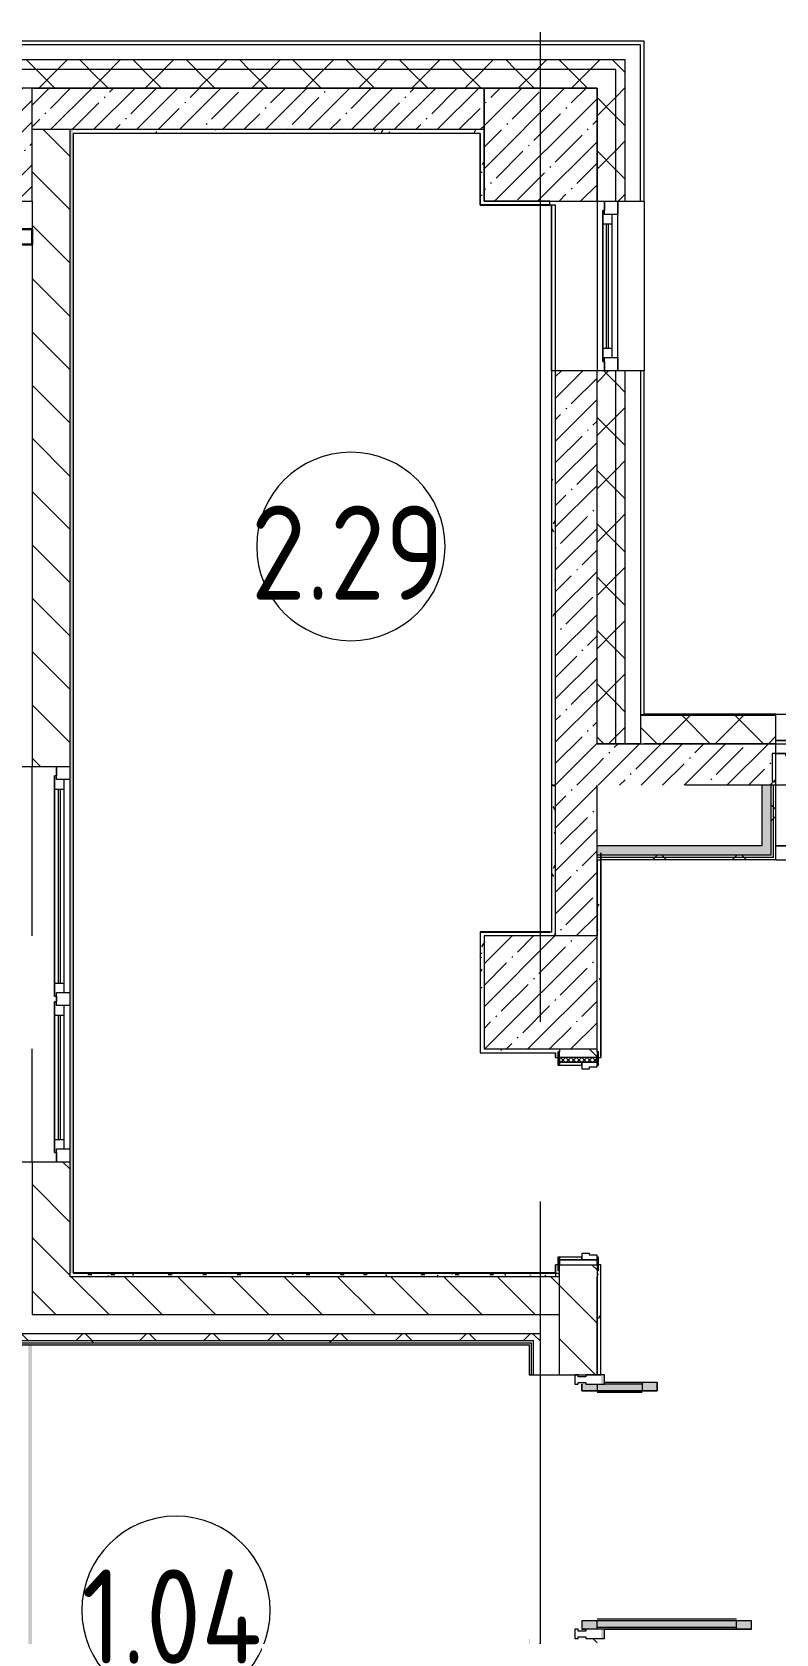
# Model space of a CAD drawing. Header units: millimetres. Extents: x -625 to 415037, y -3642 to 102118.
# Drawn here: x 179382 to 183332, y 93434 to 101937 of the extents above; entities that cross this region are included whole.
import ezdxf

# ---------------------------------------------------------------- set-up
doc = ezdxf.new("R2010")
doc.units = ezdxf.units.MM
doc.linetypes.add('Осевая', pattern=[6350, 1270, -952.5, 3175, -952.5])
for name, color, linetype, lineweight in [('A-AREA-IDEN', 7, 'Continuous', 9), ('A-DETL-GENF', 7, 'Continuous', 9), ('A-DOOR-FRAM-2', 7, 'Continuous', 5), ('A-GLAZ', 7, 'Continuous', 9), ('A-GLAZ-1', 7, 'Continuous', 5), ('A-GLAZ-CWMG', 7, 'Continuous', 9), ('A-GLAZ-CWMG-1', 7, 'Continuous', 20), ('A-WALL', 7, 'Continuous', 5), ('A-WALL-2', 7, 'Continuous', 30), ('I-WALL', 7, 'Continuous', 5), ('S-COLS', 7, 'Continuous', 9), ('S-COLS-1', 7, 'Continuous', 5), ('Оси', 7, 'Continuous', 9), ('Оси-2', 7, 'Осевая', 9)]:
    doc.layers.add(name, color=color, linetype=linetype, lineweight=lineweight)
for name, color, linetype, lineweight, true_color, transparency in [('A-AREA-PATT-1', 7, 'Continuous', 5, 0xa5bae0, 1), ('A-AREA-PATT-2', 7, 'Continuous', 5, 0xcde0ef, 1), ('A-FLOR-PATT-1', 7, 'Continuous', 9, 0xeef6ff, 0.5)]:
    doc.layers.add(name, color=color, linetype=linetype, lineweight=lineweight, true_color=true_color, transparency=transparency)
for name, color, linetype, lineweight, true_color in [('A-DOOR-1', 7, 'Continuous', 5, 0xc0c0c0), ('A-DOOR-FRAM-1', 7, 'Continuous', 5, 0xc0c0c0), ('A-WALL-1', 9, 'Continuous', 5, 0x808080), ('A-WALL-FNSH-1', 9, 'Continuous', 5, 0x808080)]:
    doc.layers.add(name, color=color, linetype=linetype, lineweight=lineweight, true_color=true_color)
doc.layers.get('A-DOOR-1').off()
doc.styles.add('GOST Common', font='', dxfattribs={"width": 0.9, "height": 500})
doc.styles.get('GOST Common').set_extended_font_data('GOST Common')
pattern_1 = [(45, (148772.12, 0), (-141.42136, 141.42136), []), (135, (148772.12, 0), (-141.42136, -141.42136), [])]
pattern_2 = [(45, (148772.12, 0), (-114.04925, 114.04925), []), (45, (148886.17, 0), (-114.04925, 114.04925), [201.612, -40.322, 6.706, -33.617])]
pattern_3 = [(135, (148772.12, 0), (-141.4214, -141.4214), [])]
pattern_4 = [(0, (148772.123, 0), (243.84, 60.96), [20.117, -162.763, 20.117, -162.763, -975.36]), (0, (148772.123, 0), (243.84, 60.96), [-365.76, 20.117, -345.643, 20.117, -162.763, -426.72]), (0, (148772.123, 0), (243.84, 60.96), [-914.4, 20.117, -101.803, 20.117, -284.683]), (120, (148863.563, 30.48), (-174.71291, 180.691634), [20.117, -162.763, 20.117, -162.763, -975.36]), (120, (148863.563, 30.48), (-174.71291, 180.691634), [-365.76, 20.117, -345.643, 20.117, -162.763, -426.72]), (120, (148863.563, 30.48), (-174.71291, 180.691634), [-914.4, 20.117, -101.803, 20.117, -284.683]), (240, (148894.043, 152.4), (-69.12709, -241.651634), [20.117, -162.763, 20.117, -162.763, -975.36]), (240, (148894.043, 152.4), (-69.12709, -241.651634), [-365.76, 20.117, -345.643, 20.117, -162.763, -426.72]), (240, (148894.043, 152.4), (-69.12709, -241.651634), [-914.4, 20.117, -101.803, 20.117, -284.683])]
pattern_5 = [(135, (148772.12, 0), (-169.7056, -169.7056), []), (225, (148772.12, 0), (169.7056, -169.7056), [])]
pattern_6 = [(45, (148772.12, 0), (-212.132, 212.132), []), (135, (148772.12, 0), (-212.132, -212.132), [])]

# ---------------------------------------------------------------- blocks, each defined once
blk = doc.blocks.new('BSC_Колонна _Прямоугольная - 600х600-V331-Объем проектирования 2 этажа')
at = {"layer": 'S-COLS-1'}
h = blk.add_hatch(dxfattribs=at)
h.set_pattern_fill('FP_80', color=256, style=0, pattern_type=2)
h.set_pattern_definition([(45, (-30310, -26800), (-114.04925, 114.04925), []), (45, (-30195.95, -26800), (-114.04925, 114.04925), [201.613, -40.323, 6.706, -33.617])])
h.paths.add_polyline_path([(156.9, -300), (300, -300), (300, 300), (-300, 300), (-300, -300), (150, -300)])
for p, q in [((300, 300), (-300, 300)), ((-300, 300), (-300, -300)), ((300, -300), (300, 300)), ((-300, -300), (300, -300))]:
    blk.add_line(p, q, dxfattribs=at)
blk = doc.blocks.new('120_Окно_СКБ_2Ст - 120_Окно_СКБ_2Ст 3100х2500 _мал_створка слева_ 2-V362-Объем проектирования 2 этажа')
at = {"layer": 'A-GLAZ'}
for p, q in [((-1550, -127), (-1550, -57)), ((-1550, -57), (-1480, -57)), ((-1480, -57), (-1480, -127)), ((650, -127), (650, -57)), ((650, -57), (720, -57)), ((720, -57), (720, -127)), ((1480, -127), (1480, -57)), ((1480, -57), (1550, -57)), ((1550, -57), (1550, -127)), ((-1480, -127), (-1550, -127)), ((-1480, -127), (-1500, -127)), ((-1500, -127), (-1500, -137)), ((-1500, -137), (670, -137)), ((670, -137), (-1500, -137)), ((650, -87), (-1480, -87)), ((-1480, -87), (-1480, -127)), ((-1430, -137), (-1430, -87)), ((600, -137), (600, -87)), ((650, -127), (650, -87)), ((720, -127), (650, -127)), ((670, -127), (650, -127)), ((670, -137), (670, -127)), ((720, -127), (700, -127)), ((700, -127), (700, -137)), ((700, -137), (1500, -137)), ((1500, -137), (700, -137)), ((1480, -87), (720, -87)), ((720, -87), (720, -127)), ((770, -137), (770, -87)), ((1430, -137), (1430, -87)), ((1480, -127), (1480, -87)), ((1550, -127), (1480, -127)), ((1500, -127), (1480, -127)), ((1500, -137), (1500, -127))]:
    blk.add_line(p, q, dxfattribs=at)
at = {"layer": 'A-GLAZ-1'}
for p, q in [((1550, -57), (-1550, -57)), ((-1549.8, -127), (-1500, -127)), ((-1430, -107), (600, -107)), ((600, -117), (-1430, -117)), ((670, -127), (700, -127)), ((770, -107), (1430, -107)), ((1430, -117), (770, -117)), ((1500, -127), (1530, -127))]:
    blk.add_line(p, q, dxfattribs=at)
blk = doc.blocks.new('120_Окно_СКБ_1Ст - 120_Окно_СКБ_1Ст 900х2500_h_-V363-Объем проектирования 2 этажа')
at = {"layer": 'A-GLAZ'}
for p, q in [((-450, -75), (-450, -5)), ((-450, -5), (-380, -5)), ((-380, -75), (-450, -75)), ((-380, -75), (-400, -75)), ((-400, -75), (-400, -85)), ((-400, -85), (400, -85)), ((400, -85), (-400, -85)), ((-380, -5), (-380, -75)), ((380, -35), (-380, -35)), ((-380, -35), (-380, -75)), ((-330, -85), (-330, -35)), ((330, -85), (330, -35)), ((380, -75), (380, -5)), ((380, -5), (450, -5)), ((380, -75), (380, -35)), ((450, -75), (380, -75)), ((400, -75), (380, -75)), ((400, -85), (400, -75)), ((450, -5), (450, -75))]:
    blk.add_line(p, q, dxfattribs=at)
at = {"layer": 'A-GLAZ-1'}
for p, q in [((450, -5), (-450, -5)), ((-450, -75), (-400, -75)), ((-330, -55), (330, -55)), ((330, -65), (-330, -65)), ((400, -75), (450, -75))]:
    blk.add_line(p, q, dxfattribs=at)
blk = doc.blocks.new('120_Окно_СКБ_2Ст - 120_Окно_СКБ_2Ст 2100х1800 _мал створка справа_-24235684-Объем проектирования 2 этажа')
at = {"layer": 'A-GLAZ'}
for p, q in [((-1050, 30), (-1050, 100)), ((-1050, 100), (-980, 100)), ((-980, 100), (-980, 30)), ((150, 30), (150, 100)), ((150, 100), (220, 100)), ((220, 100), (220, 30)), ((980, 30), (980, 100)), ((980, 100), (1050, 100)), ((1050, 100), (1050, 30)), ((-980, 30), (-1050, 30)), ((-980, 30), (-1000, 30)), ((-1000, 30), (-1000, 20)), ((-1000, 20), (170, 20)), ((170, 20), (-1000, 20)), ((150, 70), (-980, 70)), ((-980, 70), (-980, 30)), ((-930, 20), (-930, 70)), ((100, 20), (100, 70)), ((150, 30), (150, 70)), ((220, 30), (150, 30)), ((170, 30), (150, 30)), ((170, 20), (170, 30)), ((220, 30), (200, 30)), ((200, 30), (200, 20)), ((200, 20), (1000, 20)), ((1000, 20), (200, 20)), ((980, 70), (220, 70)), ((220, 70), (220, 30)), ((270, 20), (270, 70)), ((930, 20), (930, 70)), ((980, 30), (980, 70)), ((1050, 30), (980, 30)), ((1000, 30), (980, 30)), ((1000, 20), (1000, 30))]:
    blk.add_line(p, q, dxfattribs=at)
at = {"layer": 'A-GLAZ-1'}
for p, q in [((-1050, 30), (-1000, 30)), ((-930, 50), (100, 50)), ((100, 40), (-930, 40)), ((170, 30), (200, 30)), ((270, 50), (930, 50)), ((930, 40), (270, 40)), ((1000, 30), (1050, 30))]:
    blk.add_line(p, q, dxfattribs=at)
blk = doc.blocks.new('BSC_Колонна _Прямоугольная - 600х600-V373-Объем проектирования 2 этажа')
at = {"layer": 'S-COLS-1'}
h = blk.add_hatch(dxfattribs=at)
h.set_pattern_fill('FP_125', color=256, style=0, pattern_type=2)
h.set_pattern_definition([(45, (-33310, -22300), (-114.04925, 114.04925), []), (45, (-33195.95, -22300), (-114.04925, 114.04925), [201.613, -40.323, 6.706, -33.617])])
h.paths.add_polyline_path([(100, -300), (300, -300), (300, 300), (-300, 300), (-300, -300)])
for p, q in [((300, 300), (-300, 300)), ((-300, 300), (-300, -300)), ((300, -300), (300, 300)), ((-300, -300), (300, -300))]:
    blk.add_line(p, q, dxfattribs=at)
blk = doc.blocks.new('110_Дверь_СКБ_1Ст_Внутренняя1 - Д-4б _огнестойкая EI 30_-32701367-Объем проектирования 2 этажа')
at = {"layer": 'A-DOOR-FRAM-2'}
h = blk.add_hatch(dxfattribs=at)
h.set_pattern_fill('FP_76', color=256, style=0, pattern_type=2)
h.set_pattern_definition([(45, (-371.384, 164.685), (-14.1421, 14.1421), []), (135, (-371.384, 164.685), (-14.1421, -14.1421), [])])
h.paths.add_polyline_path([(-512.5, -35.3), (-512.5, 100), (-537.5, 100), (-537.5, -100), (-512.5, -100)])
at = {"layer": 'A-DOOR-FRAM-1'}
for p, q in [((-497.5, 108), (-567.5, 108)), ((-567.5, 108), (-567.5, 100)), ((-567.5, 100), (-497.5, 100)), ((-512.5, 100), (-537.5, 100)), ((-537.5, 100), (-537.5, -100)), ((-487.5, 100), (-512.5, 100)), ((-512.5, 100), (-512.5, 20)), ((-512.5, -100), (-512.5, 100)), ((-497.5, 100), (-512.5, 100)), ((-512.5, 100), (-512.5, 99)), ((-512.5, 99), (-497.5, 99)), ((-497.5, 100), (-497.5, 108)), ((-497.5, 99), (-497.5, 100)), ((-487.5, 60), (-487.5, 100)), ((512.5, 100), (512.5, 60)), ((537.5, 100), (512.5, 100)), ((592.5, 108), (522.5, 108)), ((522.5, 108), (522.5, 100)), ((537.5, 100), (522.5, 100)), ((522.5, 100), (522.5, 99)), ((522.5, 100), (592.5, 100)), ((522.5, 99), (537.5, 99)), ((537.5, 20), (537.5, 100)), ((562.5, 100), (537.5, 100)), ((537.5, 100), (537.5, -100)), ((537.5, 99), (537.5, 100)), ((562.5, -100), (562.5, 100)), ((592.5, 100), (592.5, 108)), ((-512.5, 20), (-477.5, 20)), ((-497.5, 20), (-512.5, 20)), ((-512.5, 20), (-512.5, -100)), ((-497.5, -100), (-497.5, 20)), ((-477.5, 60), (-487.5, 60)), ((-477.5, 20), (-477.5, 60)), ((512.5, 60), (502.5, 60)), ((502.5, 60), (502.5, 20)), ((502.5, 20), (537.5, 20)), ((537.5, 20), (522.5, 20)), ((522.5, 20), (522.5, -100)), ((537.5, -100), (537.5, 20)), ((-497.5, -100), (-567.5, -100)), ((-567.5, -100), (-567.5, -108)), ((-567.5, -108), (-497.5, -108)), ((-537.5, -100), (-512.5, -100)), ((-512.5, -100), (-497.5, -100)), ((-497.5, -108), (-497.5, -100)), ((522.5, -100), (537.5, -100)), ((592.5, -100), (522.5, -100)), ((522.5, -100), (522.5, -108)), ((522.5, -108), (592.5, -108)), ((537.5, -100), (562.5, -100)), ((592.5, -108), (592.5, -100))]:
    blk.add_line(p, q, dxfattribs=at)
blk = doc.blocks.new('Прямоугольный импост - Импост структурный с накладкой - 160мм Темный-V505-Объем проектирования 2 этажа')
at = {"layer": 'A-GLAZ-CWMG-1'}
for p, q in [((-50, 40), (-50, 140)), ((-50, 140), (0, 140)), ((0, 140), (0, 40)), ((-40, 40), (-50, 40)), ((-50, -17), (-50, 0)), ((-50, 0), (-40, 0)), ((-40, 0), (-40, 40)), ((-10, 40), (-10, 0)), ((0, 40), (-10, 40)), ((-10, 0), (0, 0)), ((0, 0), (0, -17)), ((0, -17), (-50, -17))]:
    blk.add_line(p, q, dxfattribs=at)
blk = doc.blocks.new('Дверь_Витражная_остекление_ - Д-39_л_ Актовый-V506-Объем проектирования 2 этажа')
at = {"layer": 'A-DETL-GENF'}
for p, q in [((650, 920), (605, 920)), ((605, 920), (605, 20)), ((650, 920), (605, 920)), ((605, 920), (605, 20)), ((650, 920), (650, 140)), ((650, 140), (650, 920)), ((596, 840), (596, 100)), ((650, 840), (605, 840)), ((640, 840), (640, 100)), ((-660, 420), (-615, 420)), ((-660, 420), (-660, 140)), ((-615, 420), (-660, 420)), ((-660, 420), (-660, 140)), ((-615, 420), (-615, 20)), ((-615, 20), (-615, 420)), ((-660, 340), (-615, 340)), ((-650, 340), (-650, 140)), ((-606, 340), (-606, 100)), ((-650, 100), (-615, 100)), ((650, 100), (605, 100)), ((-615, 20), (-650, 20)), ((-650, 20), (-615, 20)), ((605, 20), (650, 20)), ((605, 20), (650, 20)), ((650, 40), (650, 20)), ((650, 20), (650, 40))]:
    blk.add_line(p, q, dxfattribs=at)
blk = doc.blocks.new('Прямоугольный импост - Импост структурный с накладкой - 160мм Темный-V507-Объем проектирования 2 этажа')
at = {"layer": 'A-GLAZ-CWMG-1'}
for p, q in [((0, 140), (-50, 140)), ((-50, 140), (-50, 40)), ((0, 40), (0, 140)), ((-50, 40), (-40, 40)), ((-40, 0), (-50, 0)), ((-50, 0), (-50, -17)), ((-40, 40), (-40, 0)), ((-10, 0), (-10, 40)), ((-10, 40), (0, 40)), ((0, 0), (-10, 0)), ((0, -17), (0, 0)), ((-50, -17), (0, -17))]:
    blk.add_line(p, q, dxfattribs=at)
blk = doc.blocks.new('Стены наклон_ амфитеатр1 - Стены наклон_ амфитеатр-33007412-Объем проектирования 2 этажа')
at = {"layer": 'A-WALL-2'}
for p, q in [((30610, 26351.1), (21879, 26351.1)), ((30610, 26270.4), (30610, 26351.1)), ((21879, 26270.4), (30610, 26270.4))]:
    blk.add_line(p, q, dxfattribs=at)
blk = doc.blocks.new('Зашивка приборов отопления22 - Зашивка приборов отопления-33321747-Объем проектирования 2 этажа')
at = {"layer": 'A-WALL'}
for p, q in [((37267.8, 26888.4), (34187.8, 26888.4)), ((34187.8, 26567.4), (37267.8, 26567.4)), ((37267.8, 26567.4), (34187.8, 26567.4)), ((34187.8, 26492.4), (37267.8, 26492.4))]:
    blk.add_line(p, q, dxfattribs=at)
blk = doc.blocks.new('Марка_Помещения - Номер-25198446-Объем проектирования 2 этажа')
at = {"layer": 'A-AREA-IDEN'}
for start, end in [(360, 180), (180, 360)]:
    blk.add_arc((0, 0), 2.5, start, end, dxfattribs=at)
blk = doc.blocks.new('2floor')
at = {"layer": 'A-AREA-PATT-1'}
h = blk.add_hatch(color=256, dxfattribs=at)
h.paths.add_polyline_path([(181756.6, 14005.5), (181756.6, 18475.5), (182026.6, 18475.5), (182026.6, 18870), (182021.1, 18870), (182021.1, 18481), (181751.1, 18479.1), (181751.1, 14011), (181472.1, 14011), (181472.1, 14005.5), (181754.2, 14005.5)])
h.paths.add_polyline_path([(179942.6, 14005.5), (180072.1, 14005.5), (180072.1, 14011), (179813.1, 14011), (179813.1, 15430.8), (179382.1, 15430.8), (179382.1, 17850), (179362.1, 17850), (179362.1, 15430.8), (177332.1, 15430.8), (177332.1, 15380.7), (179782.1, 15380.7), (179782.1, 15355.5), (179807.6, 15355.4), (179807.6, 14005.5), (179813.1, 14005.5)])
h.paths.add_polyline_path([(179362.1, 18450), (179382.1, 18450), (179382.1, 20429), (182021.1, 20429), (182021.1, 20270), (182026.6, 20270), (182026.6, 20434.5), (179226.6, 20434.5), (179226.6, 22000), (179221.1, 22000), (179221.1, 20429), (179362.1, 20429), (179362.1, 18475.5)])
h.paths.add_polyline_path([(179226.6, 22600), (179226.6, 26345.5), (177332.1, 26345.5), (177332.1, 26270.4), (179221.1, 26270.4), (179221.1, 22600)])
at = {"layer": 'A-AREA-PATT-2'}
h = blk.add_hatch(color=256, dxfattribs=at)
h.paths.add_polyline_path([(187288.1, 7920.5), (187291.6, 7921), (187289.5, 7931), (187281.6, 7931), (187281.6, 7920.5)])
h.paths.add_polyline_path([(169022.1, 7920.5), (169022.1, 8530.4), (168992.1, 8530.4), (168992.1, 7920.5), (169017.1, 7920.5)])
h.paths.add_polyline_path([(187291.1, 7990), (187291.6, 7991.2), (187291.6, 8080), (187288.1, 8080), (187288.1, 8030), (187291.1, 8030), (187291.1, 8000)])
h.paths.add_polyline_path([(187288.1, 10065), (187291.6, 10065), (187291.1, 10115), (187288.1, 10115)])
h.paths.add_polyline_path([(169022.1, 10275.4), (169022.1, 10880), (169002.6, 10878), (169002.6, 10275.4)])
h.paths.add_polyline_path([(187266.6, 10669), (187286.6, 10669), (187286.6, 10679.5), (187266.6, 10679.5)])
h.paths.add_polyline_path([(181432.1, 13740), (181472.1, 13740), (181470.2, 13759.5), (181422.1, 13759.5), (181422.1, 13740)])
h.paths.add_polyline_path([(180072.1, 13740), (180122.1, 13740), (180120.2, 13759.5), (180072.1, 13759.5)])
h.paths.add_polyline_path([(182422.1, 18870), (182422.1, 18920), (182402.6, 18918.1), (182402.6, 18870)])
h.paths.add_polyline_path([(182402.6, 20220), (182422.1, 20220), (182422.1, 20270), (182402.6, 20268.1), (182402.6, 20222)])
at = {"layer": 'A-FLOR-PATT-1'}
h = blk.add_hatch(color=256, dxfattribs=at)
h.paths.add_polyline_path([(162402, 7900), (162442, 7900), (162442, 8730), (162402, 8730), (162402, 7903.7)])
h.paths.add_polyline_path([(173072.1, 7900), (173072.1, 8230), (173032.1, 8230), (173032.1, 7900)])
h.paths.add_polyline_path([(163662, 7900), (163702, 7900), (163702, 8230), (163662, 8230), (163662, 7920)])
h.paths.add_polyline_path([(171772.1, 7900), (171812.1, 7900), (171812.1, 8730), (171772.1, 8730), (171772.1, 7920)])
h.paths.add_polyline_path([(154167.1, 7915), (154167.1, 8315), (154127.1, 8315), (154127.1, 7915)])
h.paths.add_polyline_path([(152912.1, 7915), (152912.1, 8810), (152872.1, 8810), (152872.1, 7915), (152902.1, 7915)])
h.paths.add_polyline_path([(187288.1, 8030), (187288.1, 8075), (186295.6, 8075), (186295.6, 8030), (187286.6, 8030)])
h.paths.add_polyline_path([(168782.1, 8520.4), (168862.1, 8520.4), (168862.1, 8565.4), (168022.1, 8565.4), (168022.1, 8520.4), (168398, 8520.4)])
h.paths.add_polyline_path([(186895.7, 10020), (187288.1, 10020), (187288.1, 10065), (186295.6, 10065), (186295.6, 10020), (186762.1, 10020)])
h.paths.add_polyline_path([(168037.1, 10190.4), (168862.1, 10190.4), (168862.1, 10235.4), (168037.1, 10235.4)])
h.paths.add_polyline_path([(180167.1, 12960), (180167.1, 13780), (180122.1, 13780), (180122.1, 12960)])
h.paths.add_polyline_path([(181432.1, 13460), (181432.1, 13740), (181422.1, 13740), (181422.1, 13780), (181387.1, 13780), (181387.1, 13460), (181422.1, 13460)])
h.paths.add_polyline_path([(182804.8, 18920), (183202.1, 18920), (183202.1, 18965), (182382.1, 18965), (182382.1, 18920), (182422.1, 18920)])
h.paths.add_polyline_path([(182570.3, 20185), (182702.1, 20185), (182702.1, 20230), (182422.1, 20230), (182422.1, 20220), (182382.1, 20220), (182382.1, 20185), (182435.2, 20185)])
h = blk.add_hatch(color=256, dxfattribs=at)
h.paths.add_polyline_path([(181387.1, 13780), (181422.1, 13780), (181422.1, 13840), (181432.1, 13840), (181432.1, 13860), (181387.1, 13860)])
h.paths.add_polyline_path([(180122.1, 13780), (180167.1, 13780), (180167.1, 13860), (180122.1, 13860), (180122.1, 13787.9)])
h.paths.add_polyline_path([(182382.1, 18920), (182382.1, 18965), (182302.1, 18965), (182302.1, 18920), (182349.3, 18920)])
h.paths.add_polyline_path([(182382.1, 20185), (182382.1, 20220), (182322.1, 20220), (182322.1, 20230), (182302.1, 20230), (182302.1, 20185), (182322.1, 20185)])
at = {"layer": 'A-WALL'}
h = blk.add_hatch(dxfattribs=at)
h.set_pattern_fill('FP_24', color=256, style=0, pattern_type=2)
h.set_pattern_definition(pattern_1)
h.paths.add_polyline_path([(168382.4, 27200), (182482.1, 27200.7), (182482.1, 27250), (168382.4, 27250)])
h.paths.add_polyline_path([(164807.4, 27200), (165682.4, 27200), (165682.4, 27250), (164782.4, 27250), (164782.4, 27200)])
h.paths.add_polyline_path([(162682.4, 27200), (163882.4, 27200), (163882.4, 27250), (162461.1, 27250), (162461.1, 27200), (162616.2, 27200)])
h.paths.add_polyline_path([(166582.4, 27200), (167482.4, 27200), (167482.4, 27250), (166582.4, 27250)])
h = blk.add_hatch(dxfattribs=at)
h.set_pattern_fill('FP_24', color=256, style=0, pattern_type=2)
h.set_pattern_definition(pattern_1)
h.paths.add_polyline_path([(182482.1, 23620), (182532.1, 23620), (182532.1, 25600), (182482.1, 25600), (182482.1, 23667.1)])
h.paths.add_polyline_path([(182492.1, 26500), (182532.1, 26500), (182532.1, 27250), (182482.1, 27250), (182482.1, 26500)])
h = blk.add_hatch(dxfattribs=at)
h.set_pattern_fill('FP_24', color=256, style=0, pattern_type=2)
h.set_pattern_definition(pattern_1)
h.paths.add_polyline_path([(177882.1, 27100), (182382.1, 27100), (182382.1, 27200), (168382.4, 27200), (168382.4, 27100), (177070.8, 27100)])
h.paths.add_polyline_path([(166582.4, 27100), (167482.4, 27100), (167482.4, 27200), (166582.4, 27200)])
h.paths.add_polyline_path([(164782.4, 27100), (165682.4, 27100), (165682.4, 27200), (164782.4, 27200)])
h.paths.add_polyline_path([(163882.4, 27100), (163882.4, 27200), (162461.1, 27200), (162461.1, 27100), (163532.1, 27100)])
h = blk.add_hatch(dxfattribs=at)
h.set_pattern_fill('FP_24', color=256, style=0, pattern_type=2)
h.set_pattern_definition(pattern_1)
h.paths.add_polyline_path([(182382.1, 23620), (182482.1, 23620), (182482.1, 25600), (182382.1, 25600), (182382.1, 23669.5)])
h.paths.add_polyline_path([(182482.1, 26500), (182482.1, 27200), (182382.1, 27200), (182382.1, 26500)])
h = blk.add_hatch(dxfattribs=at)
h.set_pattern_fill('FP_24', color=256, style=0, pattern_type=2)
h.set_pattern_definition(pattern_1)
h.paths.add_polyline_path([(190932.1, 23620), (190932.1, 23770), (190490.1, 23770), (190490.1, 23620), (190832.1, 23620)])
h.paths.add_polyline_path([(182612.1, 23620), (183332.1, 23620), (183332.1, 23770), (182612.1, 23770), (182612.1, 23626.3)])
h.paths.add_polyline_path([(186432.1, 23620), (188574.1, 23620), (188574.1, 23770), (186432.1, 23770), (186432.1, 23638)])
at = {"layer": 'I-WALL'}
h = blk.add_hatch(dxfattribs=at)
h.set_pattern_fill('FP_1', color=256, style=0, pattern_type=2)
h.set_pattern_definition(pattern_2)
h.paths.add_polyline_path([(181407.3, 26880), (181782.1, 26880), (181782.1, 27100), (179382.1, 27100), (179382.1, 26880), (179961.8, 26880)])
h.paths.add_polyline_path([(171289, 26880), (174582.1, 26880), (174582.1, 27100), (171282.1, 27100), (171282.1, 26880)])
h.paths.add_polyline_path([(175182.1, 26880), (178782.1, 26880), (178782.1, 27100), (175182.1, 27100), (175182.1, 26994.1)])
h = blk.add_hatch(dxfattribs=at)
h.set_pattern_fill('FP_23', color=256, style=0, pattern_type=2)
h.set_pattern_definition(pattern_3)
h.paths.add_polyline_path([(179382.1, 20790), (179582.1, 20790), (179582.1, 21400), (179382.1, 21400), (179382.1, 21105.5)])
h.paths.add_polyline_path([(179582.1, 23500), (179582.1, 26880), (179382.1, 26880), (179382.1, 23500)])
h = blk.add_hatch(dxfattribs=at)
h.set_pattern_fill('FP_191', color=256, style=0, pattern_type=2)
h.set_pattern_definition(pattern_4)
h.paths.add_polyline_path([(179582.1, 20810), (179602.1, 20812), (179602.1, 26880), (179582.1, 26880), (179582.1, 20811)])
h = blk.add_hatch(dxfattribs=at)
h.set_pattern_fill('FP_191', color=256, style=0, pattern_type=2)
h.set_pattern_definition(pattern_4)
h.paths.add_polyline_path([(181762.1, 26860), (181782.1, 26860), (181782.1, 26880), (179602.2, 26878.6), (179603.1, 26860), (181407.3, 26860)])
h = blk.add_hatch(dxfattribs=at)
h.set_pattern_fill('FP_191', color=256, style=0, pattern_type=2)
h.set_pattern_definition(pattern_4)
h.paths.add_polyline_path([(181768.6, 26480), (181782.1, 26480), (181782.1, 26860), (181762.1, 26859), (181762.1, 26480)])
h = blk.add_hatch(dxfattribs=at)
h.set_pattern_fill('FP_191', color=256, style=0, pattern_type=2)
h.set_pattern_definition(pattern_4)
h.paths.add_polyline_path([(182132.1, 26480), (182130, 26500), (181782.1, 26500), (181782.1, 26480), (182130, 26480)])
h = blk.add_hatch(dxfattribs=at)
h.set_pattern_fill('FP_191', color=256, style=0, pattern_type=2)
h.set_pattern_definition(pattern_4)
h.paths.add_polyline_path([(182162.1, 22620), (182162.1, 25600), (182142.1, 25600), (182142.1, 22620)])
h = blk.add_hatch(dxfattribs=at)
h.set_pattern_fill('FP_1', color=256, style=0, pattern_type=2)
h.set_pattern_definition(pattern_2)
h.paths.add_polyline_path([(182182.1, 22600), (182382.1, 22600), (182382.1, 25600), (182162.1, 25600), (182162.1, 22600)])
h = blk.add_hatch(dxfattribs=at)
h.set_pattern_fill('FP_1', color=256, style=0, pattern_type=2)
h.set_pattern_definition(pattern_2)
h.paths.add_polyline_path([(183332.1, 23400), (183332.1, 23620), (182382.1, 23620), (182382.1, 23400), (182852.7, 23400)])
h.paths.add_polyline_path([(187262.1, 23400), (187262.1, 23620), (186432.1, 23620), (186432.1, 23400), (187189.1, 23400)])
for points in [[(183304.7, 23079), (183307.1, 23079), (183307.1, 23400), (183257.1, 23400), (183257.1, 23079)], [(182891, 23029), (183307.1, 23029), (183307.1, 23079), (182382.1, 23079), (182382.1, 23029), (182852.7, 23029)]]:
    blk.add_hatch(color=256, dxfattribs=at).paths.add_polyline_path(points)
h = blk.add_hatch(dxfattribs=at)
h.set_pattern_fill('FP_192', color=256, style=0, pattern_type=2)
h.set_pattern_definition(pattern_6)
h.paths.add_polyline_path([(183319.6, 23029), (183319.6, 23400), (183307.1, 23400), (183307.1, 23029)])
h = blk.add_hatch(dxfattribs=at)
h.set_pattern_fill('FP_192', color=256, style=0, pattern_type=2)
h.set_pattern_definition(pattern_6)
h.paths.add_polyline_path([(183319.6, 23016.5), (183332.1, 23016.5), (183332.1, 23400), (183319.6, 23400), (183319.6, 23029)])
h = blk.add_hatch(dxfattribs=at)
h.set_pattern_fill('FP_192', color=256, style=0, pattern_type=2)
h.set_pattern_definition(pattern_6)
h.paths.add_polyline_path([(182914.9, 23016.5), (183319.6, 23016.5), (183319.6, 23029), (182382.1, 23029), (182382.1, 23016.5), (182852.7, 23016.5)])
h = blk.add_hatch(dxfattribs=at)
h.set_pattern_fill('FP_192', color=256, style=0, pattern_type=2)
h.set_pattern_definition(pattern_6)
h.paths.add_polyline_path([(182382.1, 23004), (183332.1, 23004), (183332.1, 23016.5), (182382.1, 23016.5)])
h = blk.add_hatch(dxfattribs=at)
h.set_pattern_fill('FP_191', color=256, style=0, pattern_type=2)
h.set_pattern_definition(pattern_4)
h.paths.add_polyline_path([(182382.1, 17850), (182402.1, 17850), (182392.1, 17860)])
h.paths.add_polyline_path([(182382.1, 17850), (182402.1, 17872), (182402.1, 18870), (182382.1, 18870), (182382.1, 17870)])
h.paths.add_polyline_path([(182382.1, 20270), (182402.1, 20270), (182402.1, 20855), (182390.1, 20855), (182390.1, 20825), (182382.1, 20825), (182382.1, 20370)])
h.paths.add_polyline_path([(182390.1, 21955), (182402.1, 21955), (182402.1, 23004), (182382.1, 23003), (182382.1, 21985), (182390.1, 21985)])
h = blk.add_hatch(dxfattribs=at)
h.set_pattern_fill('FP_191', color=256, style=0, pattern_type=2)
h.set_pattern_definition(pattern_4)
h.paths.add_polyline_path([(181782.1, 22000), (181782.1, 22620), (181762.1, 22620), (181762.1, 22000)])
h = blk.add_hatch(dxfattribs=at)
h.set_pattern_fill('FP_191', color=256, style=0, pattern_type=2)
h.set_pattern_definition(pattern_4)
h.paths.add_polyline_path([(182162.1, 22600), (182162.1, 22620), (182142.1, 22620), (182154.8, 22607.3)])
h.paths.add_polyline_path([(182162.1, 22600), (182141.1, 22620), (181782.1, 22620), (181782.1, 22600), (182150.7, 22600)])
h = blk.add_hatch(dxfattribs=at)
h.set_pattern_fill('FP_191', color=256, style=0, pattern_type=2)
h.set_pattern_definition(pattern_4)
h.paths.add_polyline_path([(181792, 21980), (182162.1, 21980), (182162.1, 22000), (181762.1, 22000), (181762.1, 21980), (181782.1, 21980)])
h = blk.add_hatch(dxfattribs=at)
h.set_pattern_fill('FP_191', color=256, style=0, pattern_type=2)
h.set_pattern_definition(pattern_4)
h.paths.add_polyline_path([(182182.1, 20790), (182172.1, 20800), (182182.1, 20810), (182182.1, 20825), (182174.1, 20825), (182174.1, 20855), (182162.1, 20855), (182162.1, 20809), (182171.9, 20799.8)])
h.paths.add_polyline_path([(182162.1, 21955), (182174.1, 21955), (182174.1, 21985), (182182.1, 21985), (182182.1, 22000), (182162.1, 21979)])
h.paths.add_polyline_path([(182162.1, 21980), (182182.1, 22000), (182162.1, 22000)])
h = blk.add_hatch(dxfattribs=at)
h.set_pattern_fill('FP_23', color=256, style=0, pattern_type=2)
h.set_pattern_definition(pattern_3)
h.paths.add_polyline_path([(182182.1, 20790), (182382.1, 20790), (182382.1, 20855), (182182.1, 20855), (182182.1, 20810)])
h.paths.add_polyline_path([(182350.2, 21955), (182382.1, 21955), (182382.1, 22000), (182182.1, 22000), (182182.1, 21955), (182242.2, 21955)])
h = blk.add_hatch(dxfattribs=at)
h.set_pattern_fill('FP_23', color=256, style=0, pattern_type=2)
h.set_pattern_definition(pattern_3)
h.paths.add_polyline_path([(179382.1, 20590), (182182.1, 20590), (182182.1, 20790), (179382.1, 20788.4), (179382.1, 20592.8)])
h = blk.add_hatch(dxfattribs=at)
h.set_pattern_fill('FP_191', color=256, style=0, pattern_type=2)
h.set_pattern_definition(pattern_4)
h.paths.add_polyline_path([(182162.1, 20790), (182182.1, 20790), (182160.1, 20810), (179582.1, 20810), (179582.1, 20790), (182130, 20790)])
h.paths.add_polyline_path([(182182.1, 20790), (182182.1, 20810), (182172.1, 20800)])
h = blk.add_hatch(dxfattribs=at)
h.set_pattern_fill('FP_23', color=256, style=0, pattern_type=2)
h.set_pattern_definition(pattern_3)
h.paths.add_polyline_path([(182382.1, 18450), (182382.1, 18870), (182182.1, 18870), (182182.1, 18450)])
h.paths.add_polyline_path([(182182.1, 20270), (182382.1, 20270), (182382.1, 20790), (182182.1, 20790), (182182.1, 20370)])
h = blk.add_hatch(dxfattribs=at)
h.set_pattern_fill('FP_196', color=256, style=0, pattern_type=2)
h.set_pattern_definition([(0, (148772.12, 0), (812.8, 203.2), [67.056, -542.544, 67.056, -542.544, -3251.2]), (0, (148772.12, 0), (812.8, 203.2), [-1219.2, 67.056, -1152.144, 67.056, -542.544, -1422.4]), (0, (148772.12, 0), (812.8, 203.2), [-3048, 67.056, -339.344, 67.056, -948.944]), (120, (149076.92, 101.6), (-582.3764, 602.3054), [67.056, -542.544, 67.056, -542.544, -3251.2]), (120, (149076.92, 101.6), (-582.3764, 602.3054), [-1219.2, 67.056, -1152.144, 67.056, -542.544, -1422.4]), (120, (149076.92, 101.6), (-582.3764, 602.3054), [-3048, 67.056, -339.344, 67.056, -948.944]), (240, (149178.52, 508), (-230.4236, -805.5054), [67.056, -542.544, 67.056, -542.544, -3251.2]), (240, (149178.52, 508), (-230.4236, -805.5054), [-1219.2, 67.056, -1152.144, 67.056, -542.544, -1422.4]), (240, (149178.52, 508), (-230.4236, -805.5054), [-3048, 67.056, -339.344, 67.056, -948.944])])
h.paths.add_polyline_path([(181836.2, 20440), (182032.1, 20440), (182032.1, 20453), (179232.1, 20453), (179232.1, 20440), (181407.3, 20440)])
h = blk.add_hatch(dxfattribs=at)
h.set_pattern_fill('FP_197', color=256, style=0, pattern_type=2)
h.set_pattern_definition(pattern_5)
h.paths.add_polyline_path([(182032.1, 20453), (182045.1, 20453.9), (182045.1, 20490), (179245.1, 20490), (179245.1, 20453), (181407.3, 20453)])
h = blk.add_hatch(dxfattribs=at)
h.set_pattern_fill('FP_197', color=256, style=0, pattern_type=2)
h.set_pattern_definition(pattern_5)
h.paths.add_polyline_path([(182060.1, 18450), (182082.1, 18450), (182082.1, 18870), (182045.1, 18870), (182045.1, 18450)])
h.paths.add_polyline_path([(182054, 20270), (182082.1, 20270), (182082.1, 20490), (182045.1, 20490), (182045.1, 20270)])
at = {"layer": 'S-COLS-1'}
h = blk.add_hatch(dxfattribs=at)
h.set_pattern_fill('FP_1', color=256, style=0, pattern_type=2)
h.set_pattern_definition(pattern_2)
h.paths.add_polyline_path([(182162.1, 26500), (182382.1, 26500), (182382.1, 27100), (181782.1, 27100), (181782.1, 26500), (182130, 26500)])
at = {"layer": 'A-WALL'}
for p, q in [((182612.1, 27330), (168382.4, 27330)), ((182612.1, 26500), (182612.1, 27330)), ((182532.1, 27250), (168382.4, 27250)), ((182532.1, 26500), (182532.1, 27250)), ((182482.1, 27200), (168382.4, 27200)), ((182482.1, 26500), (182482.1, 27200)), ((181782.1, 27100), (179382.1, 27100)), ((182382.1, 27100), (182382.1, 26500)), ((181782.1, 26880), (179382.1, 26880)), ((179602.1, 20810), (179602.1, 26860)), ((181762.1, 26860), (179602.1, 26860)), ((182132.1, 26480), (181782.1, 26480)), ((182632.1, 26500), (182632.1, 25600)), ((182382.1, 23620), (182382.1, 25600)), ((182482.1, 23620), (182482.1, 25600)), ((182532.1, 23620), (182532.1, 25600)), ((182612.1, 25600), (182612.1, 23620)), ((183332.1, 23773), (182612.1, 23773)), ((183332.1, 23770), (182612.1, 23770)), ((182632.1, 23778), (182632.1, 23773)), ((183332.1, 23778), (186432.1, 23778)), ((182382.1, 23620), (188582.1, 23620)), ((183332.1, 23620), (182632.1, 23620)), ((183307.1, 23029), (183307.1, 23400)), ((183319.6, 23016.5), (183319.6, 23400)), ((183307.1, 23029), (182382.1, 23029)), ((182382.1, 22600), (182382.1, 23016.5)), ((183319.6, 23016.5), (182382.1, 23016.5)), ((182382.1, 23004), (182382.1, 22600)), ((181762.1, 21980), (182162.1, 21980)), ((182162.1, 21955), (182162.1, 21980)), ((182182.1, 22000), (182182.1, 21985)), ((179582.1, 21400), (179582.1, 20790)), ((182182.1, 20790), (179582.1, 20790)), ((179602.1, 20810), (182182.1, 20810)), ((182182.1, 20790), (182182.1, 20825)), ((182182.1, 20270), (182182.1, 20790)), ((182382.1, 20825), (182382.1, 20270)), ((182382.1, 20270), (182382.1, 20790)), ((179245.1, 20453), (182045.1, 20453)), ((179282.1, 20490), (182082.1, 20490)), ((181836.2, 20440), (182032.1, 20440)), ((182032.1, 20440), (182032.1, 20270)), ((182045.1, 20270), (182045.1, 20453)), ((182082.1, 20270), (182082.1, 20490))]:
    blk.add_line(p, q, dxfattribs=at)
at = {"layer": 'A-WALL-1'}
for p, q in [((179382.1, 27100), (182382.1, 27100)), ((181782.1, 26500), (181782.1, 27100)), ((179582.1, 26880), (179582.1, 21400)), ((181762.1, 26860), (181762.1, 26859)), ((179382.1, 26500), (179382.1, 23500)), ((182132.1, 26500), (181782.1, 26500)), ((182132.1, 26480), (182132.1, 26500)), ((182382.1, 26500), (182612.1, 26500)), ((182382.1, 26500), (182382.1, 25600)), ((182612.1, 25600), (182142.1, 25600)), ((182162.1, 22600), (182162.1, 25600)), ((183332.1, 23004), (183332.1, 23770)), ((182612.1, 23620), (182382.1, 23620)), ((183332.3, 23568), (183312.3, 23568)), ((183312.3, 23568), (183312.3, 23420)), ((179232.1, 23500), (179582.1, 23500)), ((182142.1, 23400), (182142.1, 23399)), ((182382.1, 23016.5), (182382.1, 23400)), ((183332.1, 23400), (182852.7, 23400)), ((183257.1, 23400), (183257.1, 23079)), ((183312.3, 23420), (183332.3, 23420)), ((183257.1, 23079), (182382.1, 23079)), ((182382.1, 23004), (182403.1, 23004)), ((181762.1, 22620), (181762.1, 21980)), ((182142.1, 22620), (182131.1, 22620)), ((182162.1, 21955), (182174.1, 21955)), ((182382.1, 21985), (182382.1, 22000)), ((182390.1, 21955), (182402.1, 21955)), ((179582.1, 21400), (179232.1, 21400)), ((179382.1, 21400), (179382.1, 20590)), ((182174.1, 20855), (182162.1, 20855)), ((182402.1, 20855), (182390.1, 20855)), ((182402.1, 20270), (182402.1, 20855)), ((182162.1, 20810), (182162.1, 20790)), ((179382.1, 20590), (182182.1, 20590)), ((179232.1, 20440), (181836.2, 20440)), ((182032.1, 20270), (182402.1, 20270))]:
    blk.add_line(p, q, dxfattribs=at)
at = {"layer": 'A-WALL-FNSH-1'}
for p, q in [((182632.1, 27350), (168382.4, 27350)), ((182632.1, 26500), (182632.1, 27350)), ((179603.1, 20811), (179603.1, 26859)), ((181762.1, 26859), (179603.1, 26859)), ((181761.1, 26859), (181761.1, 26479)), ((181762.1, 26480), (181762.1, 26859)), ((181761.1, 26479), (182132.1, 26479)), ((181782.1, 26480), (181762.1, 26480)), ((182132.1, 26479), (182132.1, 26480)), ((182612.1, 26500), (182632.1, 26500)), ((182141.1, 25600), (182141.1, 22620)), ((182142.1, 25600), (182141.1, 25600)), ((182142.1, 23400), (182142.1, 25600)), ((182632.1, 25600), (182612.1, 25600)), ((182632.1, 23778), (182632.1, 25600)), ((183332.1, 23778), (182632.1, 23778)), ((183332.1, 23770), (183332.1, 23778)), ((182162.1, 23400), (182142.1, 23400)), ((182142.1, 22620), (182142.1, 23399)), ((182142.1, 23399), (182162.1, 23399)), ((183333.1, 23400), (183332.1, 23400)), ((182402.1, 23041.5), (182402.1, 21955)), ((182403.1, 23041.5), (182402.1, 23041.5)), ((182403.1, 23004), (182403.1, 23041.5)), ((183332.1, 23004), (182403.1, 23004)), ((182403.1, 21955), (182403.1, 23003)), ((181761.1, 22621), (181761.1, 21979)), ((182131.1, 22621), (181761.1, 22621)), ((181762.1, 22620), (182131.1, 22620)), ((182131.1, 22620), (182131.1, 22621)), ((181761.1, 21979), (182161.1, 21979)), ((182161.1, 21979), (182161.1, 21955)), ((182161.1, 21955), (182162.1, 21955)), ((182402.1, 21955), (182403.1, 21955)), ((182161.1, 20855), (182161.1, 20811)), ((182162.1, 20855), (182161.1, 20855)), ((182162.1, 20810), (182162.1, 20855)), ((182403.1, 20855), (182402.1, 20855)), ((182403.1, 20270), (182403.1, 20855)), ((182161.1, 20811), (179603.1, 20811)), ((179221.1, 20429), (182021.1, 20429)), ((182021.1, 20429), (182021.1, 20270)), ((182021.1, 20270), (182032.1, 20270)), ((182402.1, 20270), (182403.1, 20270))]:
    blk.add_line(p, q, dxfattribs=at)
at = {"layer": 'I-WALL'}
for p, q in [((182132.1, 26480), (182162.1, 26480)), ((182141.1, 26479), (182132.1, 26479)), ((182141.1, 25600), (182141.1, 26479)), ((182142.1, 25600), (182142.1, 26479)), ((182162.1, 25600), (182162.1, 26480)), ((179382.1, 22600), (179382.1, 23500)), ((179382.1, 21400), (179382.1, 22000))]:
    blk.add_line(p, q, dxfattribs=at)
at = {"layer": 'S-COLS'}
blk.add_line((182382.1, 26500), (182382.1, 27100), dxfattribs=at)
at = {"layer": 'S-COLS-1'}
for p, q in [((182382.1, 27100), (181782.1, 27100)), ((181782.1, 27100), (181782.1, 26500)), ((181782.1, 26500), (182382.1, 26500))]:
    blk.add_line(p, q, dxfattribs=at)
at = {"layer": 'Оси'}
blk.add_line((182082.1, 22398.1), (182082.1, 27398.1), dxfattribs=at)
at = {"layer": 'Оси-2'}
blk.add_line((182082.1, 3093.7), (182082.1, 22398.1), dxfattribs=at)
at = {"layer": 'A-AREA-IDEN', "xscale": 199.9999999999999, "yscale": 199.9999999999999, "zscale": 199.9999999999999}
for p in [(181075.2, 24667.3), (180146.6, 19020.2)]:
    blk.add_blockref('Марка_Помещения - Номер-25198446-Объем проектирования 2 этажа', p, dxfattribs=at)
at = {"layer": 'A-DOOR-1'}
for name, p, rotation in [('110_Дверь_СКБ_1Ст_Внутренняя1 - Д-4б _огнестойкая EI 30_-32701367-Объем проектирования 2 этажа', (182282.1, 21417.5), 270), ('Дверь_Витражная_остекление_ - Д-39_л_ Актовый-V506-Объем проектирования 2 этажа', (182282.1, 19570), 269.9999999999996)]:
    blk.add_blockref(name, p, dxfattribs=dict(at, rotation=rotation))
at = {"layer": 'A-GLAZ', "color": 3, "rotation": 269.9999999999999}
for name, p in [('120_Окно_СКБ_1Ст - 120_Окно_СКБ_1Ст 900х2500_h_-V363-Объем проектирования 2 этажа', (182497.1, 26050)), ('120_Окно_СКБ_2Ст - 120_Окно_СКБ_2Ст 2100х1800 _мал створка справа_-24235684-Объем проектирования 2 этажа', (179482.1, 22450))]:
    blk.add_blockref(name, p, dxfattribs=at)
at = {"layer": 'A-GLAZ', "color": 3}
blk.add_blockref('120_Окно_СКБ_2Ст - 120_Окно_СКБ_2Ст 3100х2500 _мал_створка слева_ 2-V362-Объем проектирования 2 этажа', (184882.1, 23695), dxfattribs=at)
at = {"layer": 'A-GLAZ-CWMG', "extrusion": (0, 0, -1), "rotation": 90.00000000000041}
blk.add_blockref('Прямоугольный импост - Импост структурный с накладкой - 160мм Темный-V505-Объем проектирования 2 этажа', (-182282.1, 20270), dxfattribs=at)
at = {"layer": 'A-GLAZ-CWMG', "rotation": 269.9999999999996}
blk.add_blockref('Прямоугольный импост - Импост структурный с накладкой - 160мм Темный-V507-Объем проектирования 2 этажа', (182282.1, 18870), dxfattribs=at)
at = {"layer": 'A-WALL'}
for name, p in [('Стены наклон_ амфитеатр1 - Стены наклон_ амфитеатр-33007412-Объем проектирования 2 этажа', (148772.1, 0)), ('Зашивка приборов отопления22 - Зашивка приборов отопления-33321747-Объем проектирования 2 этажа', (149144.3, -3488.4))]:
    blk.add_blockref(name, p, dxfattribs=at)
at = {"layer": 'S-COLS'}
for name, p in [('BSC_Колонна _Прямоугольная - 600х600-V331-Объем проектирования 2 этажа', (179082.1, 26800)), ('BSC_Колонна _Прямоугольная - 600х600-V373-Объем проектирования 2 этажа', (182082.1, 22300))]:
    blk.add_blockref(name, p, dxfattribs=at)
at = {"layer": 'A-AREA-IDEN', "char_height": 500, "attachment_point": 1, "style": 'GOST Common'}
for s, insert, width in [('2.29', (180543.8, 24884.4), 1327.594), ('1.04', (179644.8, 19237.4), 1255.443)]:
    blk.add_mtext(s, dxfattribs=dict(at, insert=insert, width=width))

msp = doc.modelspace()

# ---------------------------------------------------------------- block references
msp.add_blockref('2floor', (0, 74539.4))

doc.saveas('drawing.dxf')
